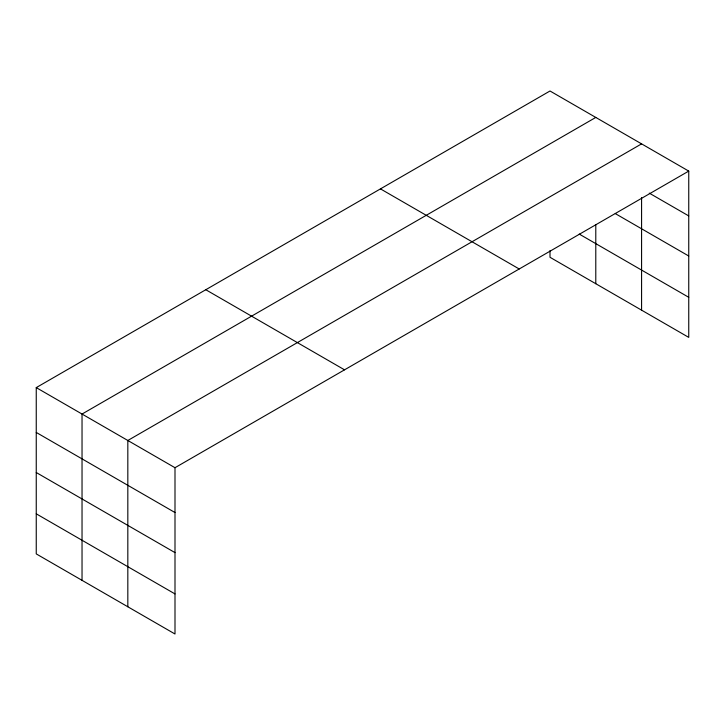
<?xml version="1.0" encoding="UTF-8"?>
<svg xmlns="http://www.w3.org/2000/svg" width="725" height="725" viewBox="0 0 725 725"><rect width="100%" height="100%" fill="white"/><g stroke="black" fill="none" stroke-linecap="round" stroke-linejoin="round"><path stroke-width="1.09" d="M688.75 171.1L550.003 90.997L36.25 387.612L36.25 553.9L174.997 634.003L174.997 467.716L688.75 171.1L688.75 337.388L550.003 257.284L550.003 250.605M595.787 117.432L82.034 414.048L82.034 580.335M641.58 143.867L127.827 440.483L127.827 606.771M649.274 193.131L688.75 215.923M615.271 213.585L688.75 256.007M579.23 234.075L688.75 297.304M380.462 188.881L519.209 268.984M205.791 289.728L344.538 369.832M36.25 387.612L174.997 467.716M36.25 432.435L174.997 512.539M36.25 472.519L174.997 552.622M36.25 513.817L174.997 593.92M641.58 197.599L641.58 310.155M595.787 224.659L595.787 283.72"/></g></svg>
